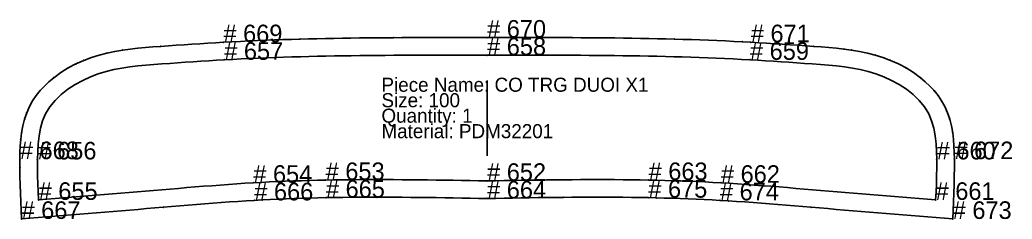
# Model space of a CAD drawing. Header units: metres. Extents: x 0 to 14781, y -73 to 3955.
# Drawn here: x 7660 to 8224, y 228 to 341 of the extents above; entities that cross this region are included whole.
import ezdxf

# ---------------------------------------------------------------- set-up
doc = ezdxf.new("R2010")
doc.units = ezdxf.units.M

# ---------------------------------------------------------------- blocks, each defined once
blk = doc.blocks.new('24')
at = {"layer": '1'}
blk.add_lwpolyline([(7925.73, 239.83), (7920.91, 239.91), (7916.1, 239.99), (7911.28, 240.08), (7906.46, 240.15), (7901.64, 240.23), (7896.83, 240.3), (7892.01, 240.36), (7887.19, 240.42), (7882.38, 240.47), (7877.56, 240.51), (7872.74, 240.53), (7867.93, 240.55), (7863.11, 240.56), (7858.29, 240.55), (7853.48, 240.53), (7848.66, 240.5), (7843.84, 240.45), (7839.03, 240.38), (7834.21, 240.29), (7829.69, 240.19), (7825.17, 240.08), (7820.65, 239.94), (7816.13, 239.79), (7811.61, 239.62), (7807.1, 239.43), (7802.58, 239.22), (7798.06, 238.99), (7793.55, 238.74), (7788.84, 238.46), (7784.14, 238.15), (7779.44, 237.83), (7774.74, 237.49), (7770.04, 237.13), (7765.34, 236.77), (7760.64, 236.39), (7755.94, 236), (7751.24, 235.61), (7746.54, 235.22), (7741.85, 234.83), (7737.11, 234.43), (7732.38, 234.04), (7727.65, 233.64), (7722.92, 233.25), (7718.18, 232.86), (7713.45, 232.47), (7708.72, 232.07), (7703.99, 231.69), (7699.25, 231.3), (7694.52, 230.91), (7689.79, 230.52), (7685.06, 230.13), (7680.32, 229.74), (7675.59, 229.36), (7670.86, 228.97), (7666.12, 228.58), (7661.39, 228.2), (7661.16, 233.05), (7660.95, 237.91), (7660.75, 242.76), (7660.6, 247.62), (7660.48, 252.48), (7660.43, 257.33), (7660.44, 262.19), (7660.51, 265.95), (7660.67, 269.71), (7660.96, 273.45), (7661.42, 277.19), (7662.12, 281.07), (7663.07, 284.89), (7664.33, 288.61), (7665.91, 292.2), (7667.67, 295.34), (7669.7, 298.32), (7671.95, 301.14), (7674.37, 303.77), (7676.95, 306.23), (7679.68, 308.52), (7683.66, 311.43), (7687.86, 314.04), (7692.23, 316.35), (7696.75, 318.35), (7701.04, 319.95), (7705.41, 321.32), (7709.85, 322.47), (7714.33, 323.42), (7718.84, 324.2), (7723.11, 324.79), (7727.4, 325.27), (7731.7, 325.66), (7736, 326), (7740.3, 326.3), (7744.77, 326.62), (7749.23, 326.93), (7753.7, 327.24), (7758.16, 327.54), (7762.63, 327.84), (7767.09, 328.12), (7771.56, 328.4), (7776.02, 328.66), (7780.84, 328.92), (7785.66, 329.17), (7790.48, 329.4), (7795.3, 329.61), (7800.13, 329.8), (7804.95, 329.99), (7809.77, 330.15), (7814.6, 330.3), (7819.42, 330.44), (7824.25, 330.57), (7829.08, 330.68), (7833.9, 330.78), (7838.73, 330.87), (7843.56, 330.95), (7848.38, 331.02), (7853.21, 331.08), (7858.04, 331.14), (7862.87, 331.18), (7867.7, 331.22), (7872.52, 331.24), (7877.35, 331.27), (7882.19, 331.28), (7887.03, 331.29), (7891.87, 331.3), (7896.7, 331.3), (7901.54, 331.3), (7906.38, 331.3), (7911.22, 331.29), (7916.05, 331.29), (7920.89, 331.28), (7925.73, 331.27), (7930.57, 331.28), (7935.4, 331.29), (7940.24, 331.29), (7945.08, 331.3), (7949.92, 331.3), (7954.76, 331.3), (7959.59, 331.3), (7964.43, 331.29), (7969.27, 331.28), (7974.11, 331.27), (7978.94, 331.24), (7983.76, 331.22), (7988.59, 331.18), (7993.42, 331.14), (7998.25, 331.08), (8003.07, 331.02), (8007.9, 330.95), (8012.73, 330.87), (8017.56, 330.78), (8022.38, 330.68), (8027.21, 330.57), (8032.04, 330.44), (8036.86, 330.3), (8041.69, 330.15), (8046.51, 329.99), (8051.33, 329.8), (8056.16, 329.61), (8060.98, 329.4), (8065.8, 329.17), (8070.62, 328.92), (8075.44, 328.66), (8079.9, 328.4), (8084.37, 328.12), (8088.83, 327.84), (8093.3, 327.54), (8097.76, 327.24), (8102.23, 326.93), (8106.69, 326.62), (8111.16, 326.3), (8115.46, 326), (8119.76, 325.66), (8124.06, 325.27), (8128.34, 324.79), (8132.62, 324.2), (8137.13, 323.42), (8141.61, 322.47), (8146.05, 321.32), (8150.42, 319.95), (8154.71, 318.35), (8159.23, 316.35), (8163.6, 314.04), (8167.8, 311.43), (8171.78, 308.52), (8174.51, 306.23), (8177.09, 303.77), (8179.51, 301.14), (8181.76, 298.32), (8183.79, 295.34), (8185.55, 292.2), (8187.13, 288.61), (8188.39, 284.89), (8189.34, 281.07), (8190.04, 277.19), (8190.5, 273.45), (8190.79, 269.71), (8190.95, 265.95), (8191.02, 262.19), (8191.03, 257.33), (8190.98, 252.48), (8190.86, 247.62), (8190.7, 242.76), (8190.51, 237.91), (8190.29, 233.05), (8190.07, 228.2), (8185.33, 228.58), (8180.6, 228.97), (8175.87, 229.36), (8171.14, 229.74), (8166.4, 230.13), (8161.67, 230.52), (8156.94, 230.91), (8152.2, 231.3), (8147.47, 231.69), (8142.74, 232.07), (8138.01, 232.47), (8133.27, 232.86), (8128.54, 233.25), (8123.81, 233.64), (8119.08, 234.04), (8114.34, 234.43), (8109.61, 234.83), (8104.91, 235.22), (8100.22, 235.61), (8095.52, 236), (8090.82, 236.39), (8086.12, 236.77), (8081.42, 237.13), (8076.72, 237.49), (8072.02, 237.83), (8067.32, 238.15), (8062.62, 238.46), (8057.91, 238.74), (8053.4, 238.99), (8048.88, 239.22), (8044.36, 239.43), (8039.85, 239.62), (8035.33, 239.79), (8030.81, 239.94), (8026.29, 240.08), (8021.77, 240.19), (8017.25, 240.29), (8012.43, 240.38), (8007.62, 240.45), (8002.8, 240.5), (7997.98, 240.53), (7993.17, 240.55), (7988.35, 240.56), (7983.53, 240.55), (7978.72, 240.53), (7973.9, 240.51), (7969.08, 240.47), (7964.27, 240.42), (7959.45, 240.36), (7954.63, 240.3), (7949.82, 240.23), (7945, 240.15), (7940.18, 240.08), (7935.36, 239.99), (7930.55, 239.91)], close=True, dxfattribs=at)
at = {"layer": '14'}
blk.add_lwpolyline([(7925.73, 249.83), (7920.9, 249.91), (7916.08, 249.99), (7911.25, 250.08), (7906.43, 250.15), (7901.6, 250.23), (7896.77, 250.3), (7891.95, 250.36), (7887.12, 250.42), (7882.3, 250.47), (7877.47, 250.51), (7872.65, 250.53), (7867.82, 250.55), (7863, 250.56), (7858.17, 250.55), (7853.35, 250.53), (7848.52, 250.5), (7843.7, 250.45), (7838.87, 250.38), (7834.05, 250.29), (7829.48, 250.19), (7824.92, 250.08), (7820.35, 249.94), (7815.79, 249.79), (7811.22, 249.62), (7806.66, 249.42), (7802.1, 249.21), (7797.54, 248.98), (7792.98, 248.73), (7788.25, 248.44), (7783.53, 248.13), (7778.81, 247.81), (7774.09, 247.47), (7769.37, 247.11), (7764.65, 246.74), (7759.93, 246.36), (7755.21, 245.98), (7750.49, 245.59), (7745.78, 245.19), (7741.06, 244.8), (7736.4, 244.41), (7731.73, 244.02), (7727.07, 243.63), (7722.4, 243.24), (7717.74, 242.86), (7713.07, 242.47), (7708.41, 242.09), (7703.74, 241.7), (7699.08, 241.32), (7694.42, 240.94), (7689.75, 240.56), (7685.09, 240.17), (7680.42, 239.79), (7675.76, 239.41), (7671.09, 239.03), (7670.88, 243.58), (7670.69, 248.14), (7670.54, 252.72), (7670.46, 257.34), (7670.45, 262.01), (7670.55, 266.49), (7670.81, 270.98), (7671.32, 275.41), (7672.15, 279.74), (7673.37, 283.91), (7675.05, 287.87), (7677.46, 291.86), (7680.42, 295.54), (7683.85, 298.9), (7687.66, 301.94), (7691.78, 304.64), (7696.12, 307), (7700.59, 309.03), (7704.97, 310.66), (7709.4, 312), (7713.86, 313.09), (7718.36, 313.96), (7722.88, 314.65), (7727.42, 315.2), (7731.98, 315.64), (7736.55, 316.01), (7741.12, 316.34), (7745.54, 316.65), (7749.96, 316.96), (7754.38, 317.27), (7758.8, 317.57), (7763.22, 317.86), (7767.64, 318.14), (7772.06, 318.41), (7776.48, 318.67), (7781.28, 318.93), (7786.08, 319.17), (7790.89, 319.4), (7795.69, 319.61), (7800.5, 319.81), (7805.31, 319.99), (7810.12, 320.15), (7814.92, 320.31), (7819.73, 320.44), (7824.54, 320.57), (7829.36, 320.68), (7834.17, 320.78), (7838.98, 320.87), (7843.79, 320.95), (7848.6, 321.02), (7853.42, 321.08), (7858.23, 321.14), (7863.04, 321.18), (7867.85, 321.21), (7872.67, 321.24), (7877.48, 321.27), (7882.31, 321.28), (7887.13, 321.29), (7891.96, 321.3), (7896.78, 321.3), (7901.61, 321.3), (7906.43, 321.3), (7911.26, 321.29), (7916.08, 321.29), (7920.9, 321.28), (7925.73, 321.27), (7930.55, 321.28), (7935.38, 321.29), (7940.2, 321.29), (7945.03, 321.3), (7949.85, 321.3), (7954.68, 321.3), (7959.5, 321.3), (7964.33, 321.29), (7969.15, 321.28), (7973.98, 321.27), (7978.79, 321.24), (7983.6, 321.21), (7988.42, 321.18), (7993.23, 321.14), (7998.04, 321.08), (8002.86, 321.02), (8007.67, 320.95), (8012.48, 320.87), (8017.29, 320.78), (8022.1, 320.68), (8026.91, 320.57), (8031.72, 320.44), (8036.53, 320.31), (8041.34, 320.15), (8046.15, 319.99), (8050.96, 319.81), (8055.77, 319.61), (8060.57, 319.4), (8065.37, 319.17), (8070.18, 318.93), (8074.98, 318.67), (8079.4, 318.41), (8083.82, 318.14), (8088.24, 317.86), (8092.66, 317.57), (8097.07, 317.27), (8101.49, 316.96), (8105.92, 316.65), (8110.34, 316.34), (8114.91, 316.01), (8119.48, 315.64), (8124.03, 315.2), (8128.58, 314.65), (8133.1, 313.96), (8137.6, 313.09), (8142.06, 312), (8146.49, 310.66), (8150.87, 309.03), (8155.34, 307), (8159.68, 304.64), (8163.79, 301.94), (8167.61, 298.9), (8171.04, 295.54), (8174, 291.86), (8176.41, 287.87), (8178.09, 283.91), (8179.31, 279.74), (8180.14, 275.41), (8180.65, 270.98), (8180.91, 266.49), (8181.01, 262.01), (8181, 257.34), (8180.92, 252.72), (8180.77, 248.14), (8180.58, 243.58), (8180.37, 239.03), (8175.7, 239.41), (8171.04, 239.79), (8166.37, 240.17), (8161.71, 240.56), (8157.04, 240.94), (8152.38, 241.32), (8147.71, 241.7), (8143.05, 242.09), (8138.39, 242.47), (8133.72, 242.86), (8129.06, 243.24), (8124.39, 243.63), (8119.73, 244.02), (8115.06, 244.41), (8110.4, 244.8), (8105.68, 245.19), (8100.96, 245.59), (8096.25, 245.98), (8091.53, 246.36), (8086.81, 246.74), (8082.09, 247.11), (8077.37, 247.47), (8072.65, 247.81), (8067.93, 248.13), (8063.2, 248.44), (8058.48, 248.73), (8053.92, 248.98), (8049.36, 249.21), (8044.8, 249.42), (8040.24, 249.62), (8035.67, 249.79), (8031.11, 249.94), (8026.54, 250.08), (8021.98, 250.19), (8017.41, 250.29), (8012.59, 250.38), (8007.76, 250.45), (8002.94, 250.5), (7998.11, 250.53), (7993.29, 250.55), (7988.46, 250.56), (7983.64, 250.55), (7978.81, 250.53), (7973.99, 250.51), (7969.16, 250.47), (7964.34, 250.42), (7959.51, 250.36), (7954.68, 250.3), (7949.86, 250.23), (7945.03, 250.15), (7940.21, 250.08), (7935.38, 249.99), (7930.56, 249.91)], close=True, dxfattribs=at)
at = {"layer": '2'}
for p in [(7776.02, 328.66), (7925.73, 331.27), (8075.44, 328.66), (7925.73, 321.27), (7776.48, 318.67), (8074.98, 318.67), (7660.44, 262.19), (7670.45, 262.01), (8181.01, 262.01), (8191.02, 262.19), (7792.98, 248.73), (7834.05, 250.29), (7925.73, 249.83), (8017.41, 250.29), (8058.48, 248.73), (7671.09, 239.03), (7793.55, 238.74), (7834.21, 240.29), (7925.73, 239.83), (8017.25, 240.29), (8057.91, 238.74), (8180.37, 239.03), (7661.39, 228.2), (8190.07, 228.2)]:
    blk.add_point(p, dxfattribs=at)
at = {"layer": '3'}
for p in [(7776.02, 328.66), (7819.42, 330.44), (7872.52, 331.24), (7877.35, 331.27), (7974.11, 331.27), (8032.04, 330.44), (8070.62, 328.92), (8075.44, 328.66), (7709.85, 322.47), (7718.84, 324.2), (7740.3, 326.3), (8111.16, 326.3), (8128.34, 324.79), (8132.62, 324.2), (8146.05, 321.32), (7692.23, 316.35), (7696.75, 318.35), (8154.71, 318.35), (7687.86, 314.04), (8163.6, 314.04), (8167.8, 311.43), (7679.68, 308.52), (8171.78, 308.52), (7671.95, 301.14), (8179.51, 301.14), (8183.79, 295.34), (7664.33, 288.61), (7665.91, 292.2), (8185.55, 292.2), (7663.07, 284.89), (8188.39, 284.89), (7661.42, 277.19), (8190.04, 277.19), (7660.96, 273.45), (7660.44, 262.19), (8191.02, 262.19), (7660.43, 257.33), (7793.55, 238.74), (7798.06, 238.99), (7834.21, 240.29), (7863.11, 240.56), (7969.08, 240.47), (8017.25, 240.29), (8021.77, 240.19), (8057.91, 238.74), (8062.62, 238.46), (7741.85, 234.83), (8109.61, 234.83)]:
    blk.add_point(p, dxfattribs=at)
at = {"layer": '4'}
for p in [(7925.73, 331.27, 7), (7925.73, 321.27, 7), (7792.98, 248.73, 7), (7834.05, 250.29, 7), (7925.73, 249.83, 7), (8017.41, 250.29, 7), (8058.48, 248.73, 7), (7793.55, 238.74, 7), (7834.21, 240.29, 7), (7925.73, 239.83, 7), (8017.25, 240.29, 7), (8057.91, 238.74, 7)]:
    blk.add_point(p, dxfattribs=at)
at = {"layer": '7'}
blk.add_line((7925.73, 306.98), (7925.73, 264.11), dxfattribs=at)
at = {"layer": '1'}
for s, p in [('Piece Name: CO TRG DUOI X1', (7865.73, 300.51)), ('Size: 100', (7865.73, 291.71)), ('Quantity: 1', (7865.73, 282.91)), ('Material: PDM32201', (7865.73, 274.11))]:
    blk.add_text(s, height=8, dxfattribs=at).set_placement(p)
at = {"layer": '2'}
for s, p in [('# 669', (7776.02, 328.66)), ('# 670', (7925.73, 331.27)), ('# 671', (8075.44, 328.66)), ('# 657', (7776.48, 318.67)), ('# 658', (7925.73, 321.27)), ('# 659', (8074.98, 318.67)), ('# 668', (7660.44, 262.19)), ('# 656', (7670.45, 262.01)), ('# 660', (8181.01, 262.01)), ('# 672', (8191.02, 262.19)), ('# 653', (7834.05, 250.29)), ('# 652', (7925.73, 249.83)), ('# 663', (8017.41, 250.29)), ('# 654', (7792.98, 248.73)), ('# 662', (8058.48, 248.73)), ('# 655', (7671.09, 239.03)), ('# 666', (7793.55, 238.74)), ('# 665', (7834.21, 240.29)), ('# 664', (7925.73, 239.83)), ('# 675', (8017.25, 240.29)), ('# 674', (8057.91, 238.74)), ('# 661', (8180.37, 239.03)), ('# 667', (7661.39, 228.2)), ('# 673', (8190.07, 228.2))]:
    blk.add_text(s, height=10, dxfattribs=at).set_placement(p)

msp = doc.modelspace()

# ---------------------------------------------------------------- block references
at = {"layer": '1'}
msp.add_blockref('24', (0, 0), dxfattribs=at)

doc.saveas('drawing.dxf')
